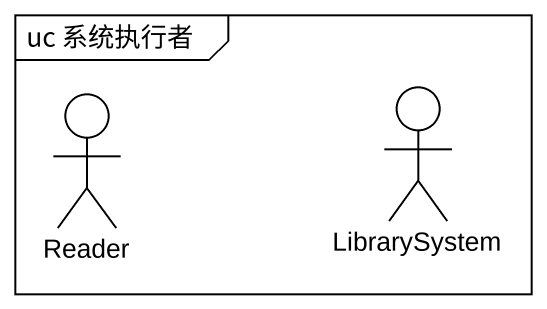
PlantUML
@startuml
mainframe uc 系统执行者
actor Reader
actor LibrarySystem
@enduml
